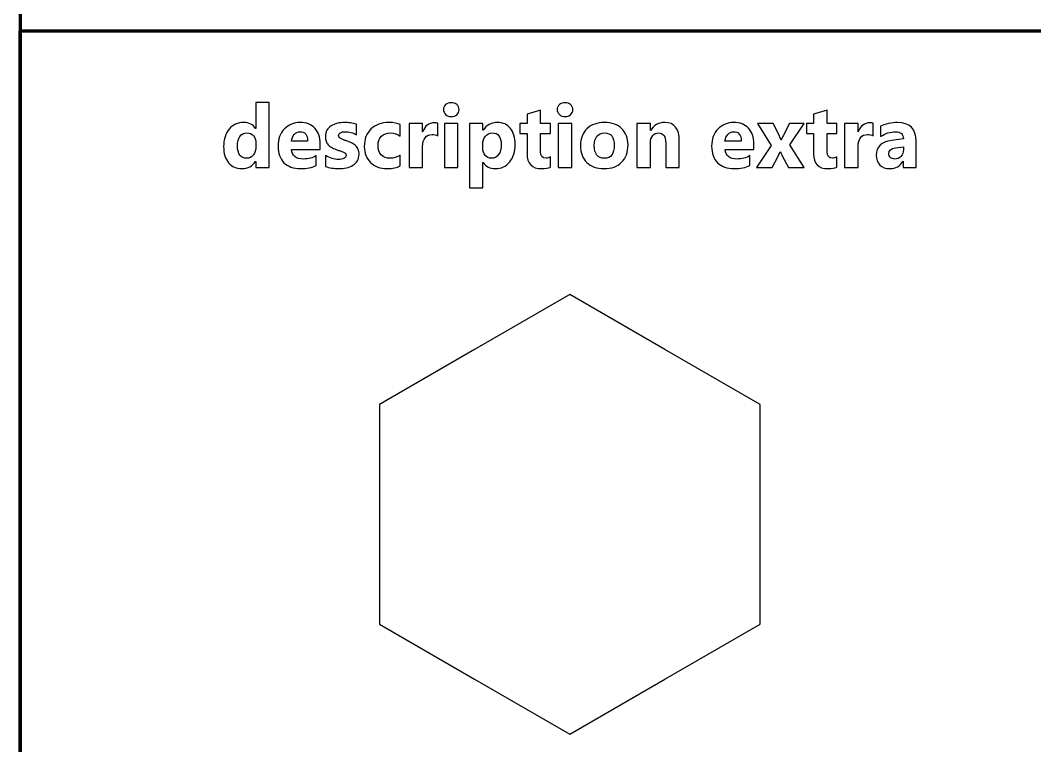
# Model space of a CAD drawing. Header units: centimetres. Extents: x -8 to 8, y -13.2 to 13.9.
# Drawn here: x -5.85 to -3.542, y -6.826 to -5.176 of the extents above; entities that cross this region are included whole.
import ezdxf

# ---------------------------------------------------------------- set-up
doc = ezdxf.new("R2010")
doc.units = ezdxf.units.CM
doc.header["$MEASUREMENT"] = 0
doc.layers.add('Layer 1', color=7, linetype='Continuous')

msp = doc.modelspace()

# ---------------------------------------------------------------- linework, layer by layer
at = {"layer": 'Layer 1', "lineweight": 100}
for points in [[(-5.85, -7.30005), (-5.85, -7.30005), (-5.85, 7.29995), (-5.85, 7.29995), (-5.85, 7.29995), (-5.85, 7.57609), (-5.62614, 7.79995), (-5.35, 7.79995), (-5.35, 7.79995), (-5.35, 7.79995), (5.35, 7.79995), (5.35, 7.79995), (5.35, 7.79995), (5.62614, 7.79995), (5.85, 7.57609), (5.85, 7.29995), (5.85, 7.29995), (5.85, 7.29995), (5.85, -7.30005), (5.85, -7.30005), (5.85, -7.30005), (5.85, -7.57619), (5.62614, -7.80005), (5.35, -7.80005), (5.35, -7.80005), (5.35, -7.80005), (-5.35, -7.80005), (-5.35, -7.80005), (-5.35, -7.80005), (-5.62614, -7.80005), (-5.85, -7.57619), (-5.85, -7.30005)], [(-5.85, -7.30005), (-5.85, -7.30005), (-5.85, 7.29995), (-5.85, 7.29995), (-5.85, 7.29995), (-5.85, 7.57609), (-5.62614, 7.79995), (-5.35, 7.79995), (-5.35, 7.79995), (-5.35, 7.79995), (2.95, 7.79995), (2.95, 7.79995), (2.95, 7.79995), (3.22614, 7.79995), (3.45, 7.57609), (3.45, 7.29995), (3.45, 7.29995), (3.45, 7.29995), (3.45, -7.30005), (3.45, -7.30005), (3.45, -7.30005), (3.45, -7.57619), (3.22614, -7.80005), (2.95, -7.80005), (2.95, -7.80005), (2.95, -7.80005), (-5.35, -7.80005), (-5.35, -7.80005), (-5.35, -7.80005), (-5.62614, -7.80005), (-5.85, -7.57619), (-5.85, -7.30005)], [(-3.45, -7.80005), (-3.45, -7.80005), (-3.45, -5.20005), (-3.45, -5.20005), (-3.45, -5.20005), (-3.45, -5.20005), (-3.95, -5.20005), (-3.95, -5.20005), (-3.95, -5.20005), (-3.95, -5.20005), (-5.35, -5.20005), (-5.35, -5.20005), (-5.35, -5.20005), (-5.35, -5.20005), (-5.85, -5.20005), (-5.85, -5.20005), (-5.85, -5.20005), (-5.85, -5.20005), (-5.85, -7.30005), (-5.85, -7.30005), (-5.85, -7.30005), (-5.85, -7.57619), (-5.62614, -7.80005), (-5.35, -7.80005), (-5.35, -7.80005), (-5.35, -7.80005), (-3.95, -7.80005), (-3.95, -7.80005), (-3.95, -7.80005), (-3.95, -7.80005), (-3.45, -7.80005), (-3.45, -7.80005)]]:
    msp.add_open_spline(points, degree=3, knots=[0, 0, 0, 0, 0.1111111, 0.1111111, 0.1111111, 0.1111111, 0.2222222, 0.2222222, 0.2222222, 0.2222222, 0.3333333, 0.3333333, 0.3333333, 0.3333333, 0.4444444, 0.4444444, 0.4444444, 0.4444444, 0.5555556, 0.5555556, 0.5555556, 0.5555556, 0.6666667, 0.6666667, 0.6666667, 0.6666667, 0.7777778, 0.7777778, 0.7777778, 0.7777778, 1, 1, 1, 1], dxfattribs=at)
at = {"layer": 'Layer 1', "color": 7}
for points, knots in [([(-5.28363, -5.5113), (-5.28363, -5.5113), (-5.31449, -5.5113), (-5.31449, -5.5113), (-5.31449, -5.5113), (-5.31449, -5.5113), (-5.31449, -5.49753), (-5.31449, -5.49753), (-5.31449, -5.49753), (-5.31449, -5.49753), (-5.31486, -5.49753), (-5.31486, -5.49753), (-5.31486, -5.49753), (-5.32189, -5.50833), (-5.33222, -5.51373), (-5.34582, -5.51373), (-5.34582, -5.51373), (-5.35832, -5.51373), (-5.36839, -5.50933), (-5.37599, -5.5005), (-5.37599, -5.5005), (-5.38362, -5.4917), (-5.38742, -5.47937), (-5.38742, -5.46354), (-5.38742, -5.46354), (-5.38742, -5.44701), (-5.38322, -5.43377), (-5.37482, -5.42381), (-5.37482, -5.42381), (-5.36642, -5.41384), (-5.35542, -5.40888), (-5.34182, -5.40888), (-5.34182, -5.40888), (-5.32892, -5.40888), (-5.31996, -5.41348), (-5.31486, -5.42274), (-5.31486, -5.42274), (-5.31486, -5.42274), (-5.31449, -5.42274), (-5.31449, -5.42274), (-5.31449, -5.42274), (-5.31449, -5.42274), (-5.31449, -5.36328), (-5.31449, -5.36328), (-5.31449, -5.36328), (-5.31449, -5.36328), (-5.28363, -5.36328), (-5.28363, -5.36328), (-5.28363, -5.36328), (-5.28363, -5.36328), (-5.28363, -5.5113), (-5.28363, -5.5113)], [0, 0, 0, 0, 0.0714286, 0.0714286, 0.0714286, 0.0714286, 0.1428571, 0.1428571, 0.1428571, 0.1428571, 0.2142857, 0.2142857, 0.2142857, 0.2142857, 0.2857143, 0.2857143, 0.2857143, 0.2857143, 0.3571429, 0.3571429, 0.3571429, 0.3571429, 0.4285714, 0.4285714, 0.4285714, 0.4285714, 0.5, 0.5, 0.5, 0.5, 0.5714286, 0.5714286, 0.5714286, 0.5714286, 0.6428571, 0.6428571, 0.6428571, 0.6428571, 0.7142857, 0.7142857, 0.7142857, 0.7142857, 0.7857143, 0.7857143, 0.7857143, 0.7857143, 0.8571429, 0.8571429, 0.8571429, 0.8571429, 1, 1, 1, 1]), ([(-4.8695, -5.39548), (-4.8747, -5.39548), (-4.87897, -5.39395), (-4.88227, -5.39085), (-4.88227, -5.39085), (-4.8856, -5.38775), (-4.88727, -5.38398), (-4.88727, -5.37948), (-4.88727, -5.37948), (-4.88727, -5.37485), (-4.8856, -5.37108), (-4.88227, -5.36815), (-4.88227, -5.36815), (-4.87897, -5.36521), (-4.8747, -5.36375), (-4.8695, -5.36375), (-4.8695, -5.36375), (-4.8642, -5.36375), (-4.85994, -5.36521), (-4.85664, -5.36815), (-4.85664, -5.36815), (-4.85337, -5.37108), (-4.8517, -5.37485), (-4.8517, -5.37948), (-4.8517, -5.37948), (-4.8517, -5.38415), (-4.85337, -5.38801), (-4.85664, -5.39101), (-4.85664, -5.39101), (-4.85994, -5.39398), (-4.8642, -5.39548), (-4.8695, -5.39548)], [0, 0, 0, 0, 0.1111111, 0.1111111, 0.1111111, 0.1111111, 0.2222222, 0.2222222, 0.2222222, 0.2222222, 0.3333333, 0.3333333, 0.3333333, 0.3333333, 0.4444444, 0.4444444, 0.4444444, 0.4444444, 0.5555556, 0.5555556, 0.5555556, 0.5555556, 0.6666667, 0.6666667, 0.6666667, 0.6666667, 0.7777778, 0.7777778, 0.7777778, 0.7777778, 1, 1, 1, 1]), ([(-4.61082, -5.39548), (-4.61602, -5.39548), (-4.62029, -5.39395), (-4.62359, -5.39085), (-4.62359, -5.39085), (-4.62692, -5.38775), (-4.62859, -5.38398), (-4.62859, -5.37948), (-4.62859, -5.37948), (-4.62859, -5.37485), (-4.62692, -5.37108), (-4.62359, -5.36815), (-4.62359, -5.36815), (-4.62029, -5.36521), (-4.61602, -5.36375), (-4.61082, -5.36375), (-4.61082, -5.36375), (-4.60552, -5.36375), (-4.60126, -5.36521), (-4.59796, -5.36815), (-4.59796, -5.36815), (-4.59469, -5.37108), (-4.59302, -5.37485), (-4.59302, -5.37948), (-4.59302, -5.37948), (-4.59302, -5.38415), (-4.59469, -5.38801), (-4.59796, -5.39101), (-4.59796, -5.39101), (-4.60126, -5.39398), (-4.60552, -5.39548), (-4.61082, -5.39548)], [0, 0, 0, 0, 0.1111111, 0.1111111, 0.1111111, 0.1111111, 0.2222222, 0.2222222, 0.2222222, 0.2222222, 0.3333333, 0.3333333, 0.3333333, 0.3333333, 0.4444444, 0.4444444, 0.4444444, 0.4444444, 0.5555556, 0.5555556, 0.5555556, 0.5555556, 0.6666667, 0.6666667, 0.6666667, 0.6666667, 0.7777778, 0.7777778, 0.7777778, 0.7777778, 1, 1, 1, 1]), ([(-4.64382, -5.51013), (-4.64839, -5.51253), (-4.65526, -5.51373), (-4.66442, -5.51373), (-4.66442, -5.51373), (-4.68615, -5.51373), (-4.69705, -5.50243), (-4.69705, -5.47987), (-4.69705, -5.47987), (-4.69705, -5.47987), (-4.69705, -5.43407), (-4.69705, -5.43407), (-4.69705, -5.43407), (-4.69705, -5.43407), (-4.71325, -5.43407), (-4.71325, -5.43407), (-4.71325, -5.43407), (-4.71325, -5.43407), (-4.71325, -5.41131), (-4.71325, -5.41131), (-4.71325, -5.41131), (-4.71325, -5.41131), (-4.69705, -5.41131), (-4.69705, -5.41131), (-4.69705, -5.41131), (-4.69705, -5.41131), (-4.69705, -5.38975), (-4.69705, -5.38975), (-4.69705, -5.38975), (-4.69705, -5.38975), (-4.66629, -5.38095), (-4.66629, -5.38095), (-4.66629, -5.38095), (-4.66629, -5.38095), (-4.66629, -5.41131), (-4.66629, -5.41131), (-4.66629, -5.41131), (-4.66629, -5.41131), (-4.64382, -5.41131), (-4.64382, -5.41131), (-4.64382, -5.41131), (-4.64382, -5.41131), (-4.64382, -5.43407), (-4.64382, -5.43407), (-4.64382, -5.43407), (-4.64382, -5.43407), (-4.66629, -5.43407), (-4.66629, -5.43407), (-4.66629, -5.43407), (-4.66629, -5.43407), (-4.66629, -5.4745), (-4.66629, -5.4745), (-4.66629, -5.4745), (-4.66629, -5.4849), (-4.66216, -5.4901), (-4.65389, -5.4901), (-4.65389, -5.4901), (-4.65062, -5.4901), (-4.64726, -5.48917), (-4.64382, -5.48727), (-4.64382, -5.48727), (-4.64382, -5.48727), (-4.64382, -5.51013), (-4.64382, -5.51013)], [0, 0, 0, 0, 0.0588235, 0.0588235, 0.0588235, 0.0588235, 0.1176471, 0.1176471, 0.1176471, 0.1176471, 0.1764706, 0.1764706, 0.1764706, 0.1764706, 0.2352941, 0.2352941, 0.2352941, 0.2352941, 0.2941176, 0.2941176, 0.2941176, 0.2941176, 0.3529412, 0.3529412, 0.3529412, 0.3529412, 0.4117647, 0.4117647, 0.4117647, 0.4117647, 0.4705882, 0.4705882, 0.4705882, 0.4705882, 0.5294118, 0.5294118, 0.5294118, 0.5294118, 0.5882353, 0.5882353, 0.5882353, 0.5882353, 0.6470588, 0.6470588, 0.6470588, 0.6470588, 0.7058824, 0.7058824, 0.7058824, 0.7058824, 0.7647059, 0.7647059, 0.7647059, 0.7647059, 0.8235294, 0.8235294, 0.8235294, 0.8235294, 0.8823529, 0.8823529, 0.8823529, 0.8823529, 1, 1, 1, 1]), ([(-3.99215, -5.51013), (-3.99672, -5.51253), (-4.00359, -5.51373), (-4.01275, -5.51373), (-4.01275, -5.51373), (-4.03448, -5.51373), (-4.04538, -5.50243), (-4.04538, -5.47987), (-4.04538, -5.47987), (-4.04538, -5.47987), (-4.04538, -5.43407), (-4.04538, -5.43407), (-4.04538, -5.43407), (-4.04538, -5.43407), (-4.06158, -5.43407), (-4.06158, -5.43407), (-4.06158, -5.43407), (-4.06158, -5.43407), (-4.06158, -5.41131), (-4.06158, -5.41131), (-4.06158, -5.41131), (-4.06158, -5.41131), (-4.04538, -5.41131), (-4.04538, -5.41131), (-4.04538, -5.41131), (-4.04538, -5.41131), (-4.04538, -5.38975), (-4.04538, -5.38975), (-4.04538, -5.38975), (-4.04538, -5.38975), (-4.01462, -5.38095), (-4.01462, -5.38095), (-4.01462, -5.38095), (-4.01462, -5.38095), (-4.01462, -5.41131), (-4.01462, -5.41131), (-4.01462, -5.41131), (-4.01462, -5.41131), (-3.99215, -5.41131), (-3.99215, -5.41131), (-3.99215, -5.41131), (-3.99215, -5.41131), (-3.99215, -5.43407), (-3.99215, -5.43407), (-3.99215, -5.43407), (-3.99215, -5.43407), (-4.01462, -5.43407), (-4.01462, -5.43407), (-4.01462, -5.43407), (-4.01462, -5.43407), (-4.01462, -5.4745), (-4.01462, -5.4745), (-4.01462, -5.4745), (-4.01462, -5.4849), (-4.01049, -5.4901), (-4.00222, -5.4901), (-4.00222, -5.4901), (-3.99895, -5.4901), (-3.99559, -5.48917), (-3.99215, -5.48727), (-3.99215, -5.48727), (-3.99215, -5.48727), (-3.99215, -5.51013), (-3.99215, -5.51013)], [0, 0, 0, 0, 0.0588235, 0.0588235, 0.0588235, 0.0588235, 0.1176471, 0.1176471, 0.1176471, 0.1176471, 0.1764706, 0.1764706, 0.1764706, 0.1764706, 0.2352941, 0.2352941, 0.2352941, 0.2352941, 0.2941176, 0.2941176, 0.2941176, 0.2941176, 0.3529412, 0.3529412, 0.3529412, 0.3529412, 0.4117647, 0.4117647, 0.4117647, 0.4117647, 0.4705882, 0.4705882, 0.4705882, 0.4705882, 0.5294118, 0.5294118, 0.5294118, 0.5294118, 0.5882353, 0.5882353, 0.5882353, 0.5882353, 0.6470588, 0.6470588, 0.6470588, 0.6470588, 0.7058824, 0.7058824, 0.7058824, 0.7058824, 0.7647059, 0.7647059, 0.7647059, 0.7647059, 0.8235294, 0.8235294, 0.8235294, 0.8235294, 0.8823529, 0.8823529, 0.8823529, 0.8823529, 1, 1, 1, 1]), ([(-5.16781, -5.4701), (-5.16781, -5.4701), (-5.23303, -5.4701), (-5.23303, -5.4701), (-5.23303, -5.4701), (-5.232, -5.4846), (-5.22283, -5.49187), (-5.2056, -5.49187), (-5.2056, -5.49187), (-5.1946, -5.49187), (-5.18494, -5.48927), (-5.17661, -5.48407), (-5.17661, -5.48407), (-5.17661, -5.48407), (-5.17661, -5.50633), (-5.17661, -5.50633), (-5.17661, -5.50633), (-5.18584, -5.51127), (-5.19784, -5.51373), (-5.21264, -5.51373), (-5.21264, -5.51373), (-5.22877, -5.51373), (-5.2413, -5.50927), (-5.25023, -5.5003), (-5.25023, -5.5003), (-5.25913, -5.49137), (-5.2636, -5.47887), (-5.2636, -5.46287), (-5.2636, -5.46287), (-5.2636, -5.44627), (-5.2588, -5.43311), (-5.24913, -5.42341), (-5.24913, -5.42341), (-5.2395, -5.41371), (-5.22767, -5.40888), (-5.2136, -5.40888), (-5.2136, -5.40888), (-5.19904, -5.40888), (-5.18774, -5.41321), (-5.17977, -5.42184), (-5.17977, -5.42184), (-5.17181, -5.43051), (-5.16781, -5.44227), (-5.16781, -5.45711), (-5.16781, -5.45711), (-5.16781, -5.45711), (-5.16781, -5.4701), (-5.16781, -5.4701)], [0, 0, 0, 0, 0.0769231, 0.0769231, 0.0769231, 0.0769231, 0.1538462, 0.1538462, 0.1538462, 0.1538462, 0.2307692, 0.2307692, 0.2307692, 0.2307692, 0.3076923, 0.3076923, 0.3076923, 0.3076923, 0.3846154, 0.3846154, 0.3846154, 0.3846154, 0.4615385, 0.4615385, 0.4615385, 0.4615385, 0.5384615, 0.5384615, 0.5384615, 0.5384615, 0.6153846, 0.6153846, 0.6153846, 0.6153846, 0.6923077, 0.6923077, 0.6923077, 0.6923077, 0.7692308, 0.7692308, 0.7692308, 0.7692308, 0.8461538, 0.8461538, 0.8461538, 0.8461538, 1, 1, 1, 1]), ([(-5.15601, -5.50867), (-5.15601, -5.50867), (-5.15601, -5.48367), (-5.15601, -5.48367), (-5.15601, -5.48367), (-5.15091, -5.48674), (-5.14584, -5.489), (-5.14081, -5.4905), (-5.14081, -5.4905), (-5.13578, -5.492), (-5.13101, -5.49274), (-5.12651, -5.49274), (-5.12651, -5.49274), (-5.12104, -5.49274), (-5.11671, -5.492), (-5.11358, -5.4905), (-5.11358, -5.4905), (-5.11041, -5.489), (-5.10885, -5.48674), (-5.10885, -5.48367), (-5.10885, -5.48367), (-5.10885, -5.4817), (-5.10955, -5.48007), (-5.11098, -5.47877), (-5.11098, -5.47877), (-5.11241, -5.47747), (-5.11424, -5.47634), (-5.11651, -5.47537), (-5.11651, -5.47537), (-5.11874, -5.4744), (-5.12121, -5.4735), (-5.12388, -5.47274), (-5.12388, -5.47274), (-5.12654, -5.47194), (-5.12911, -5.47107), (-5.13158, -5.4701), (-5.13158, -5.4701), (-5.13554, -5.4686), (-5.13904, -5.46697), (-5.14208, -5.46527), (-5.14208, -5.46527), (-5.14511, -5.46354), (-5.14764, -5.46154), (-5.14971, -5.45924), (-5.14971, -5.45924), (-5.15174, -5.45697), (-5.15331, -5.45434), (-5.15437, -5.45134), (-5.15437, -5.45134), (-5.15544, -5.44834), (-5.15601, -5.44481), (-5.15601, -5.44071), (-5.15601, -5.44071), (-5.15601, -5.43511), (-5.15477, -5.43027), (-5.15234, -5.42624), (-5.15234, -5.42624), (-5.14991, -5.42221), (-5.14664, -5.41891), (-5.14258, -5.41634), (-5.14258, -5.41634), (-5.13851, -5.41378), (-5.13384, -5.41188), (-5.12861, -5.41068), (-5.12861, -5.41068), (-5.12338, -5.40948), (-5.11791, -5.40888), (-5.11225, -5.40888), (-5.11225, -5.40888), (-5.10781, -5.40888), (-5.10335, -5.40921), (-5.09878, -5.40991), (-5.09878, -5.40991), (-5.09421, -5.41058), (-5.08971, -5.41158), (-5.08528, -5.41288), (-5.08528, -5.41288), (-5.08528, -5.41288), (-5.08528, -5.43671), (-5.08528, -5.43671), (-5.08528, -5.43671), (-5.08921, -5.43441), (-5.09338, -5.43271), (-5.09785, -5.43157), (-5.09785, -5.43157), (-5.10231, -5.43044), (-5.10668, -5.42987), (-5.11098, -5.42987), (-5.11098, -5.42987), (-5.11301, -5.42987), (-5.11491, -5.43004), (-5.11668, -5.43041), (-5.11668, -5.43041), (-5.11848, -5.43074), (-5.12008, -5.43127), (-5.12144, -5.43197), (-5.12144, -5.43197), (-5.12281, -5.43264), (-5.12388, -5.43351), (-5.12464, -5.43461), (-5.12464, -5.43461), (-5.12544, -5.43567), (-5.12581, -5.43691), (-5.12581, -5.43827), (-5.12581, -5.43827), (-5.12581, -5.44007), (-5.12524, -5.44164), (-5.12408, -5.44294), (-5.12408, -5.44294), (-5.12288, -5.44424), (-5.12138, -5.44537), (-5.11948, -5.44631), (-5.11948, -5.44631), (-5.11758, -5.44727), (-5.11548, -5.44811), (-5.11318, -5.44884), (-5.11318, -5.44884), (-5.11088, -5.44961), (-5.10858, -5.45037), (-5.10628, -5.45114), (-5.10628, -5.45114), (-5.10218, -5.45257), (-5.09848, -5.45414), (-5.09515, -5.45584), (-5.09515, -5.45584), (-5.09185, -5.45754), (-5.08898, -5.45951), (-5.08661, -5.4618), (-5.08661, -5.4618), (-5.08425, -5.46407), (-5.08241, -5.46674), (-5.08115, -5.4698), (-5.08115, -5.4698), (-5.07988, -5.47287), (-5.07925, -5.4765), (-5.07925, -5.48074), (-5.07925, -5.48074), (-5.07925, -5.48667), (-5.08051, -5.49174), (-5.08311, -5.49593), (-5.08311, -5.49593), (-5.08568, -5.50013), (-5.08908, -5.50353), (-5.09335, -5.50617), (-5.09335, -5.50617), (-5.09761, -5.5088), (-5.10255, -5.51073), (-5.10811, -5.51193), (-5.10811, -5.51193), (-5.11368, -5.51313), (-5.11944, -5.51373), (-5.12544, -5.51373), (-5.12544, -5.51373), (-5.13644, -5.51373), (-5.14661, -5.51203), (-5.15601, -5.50867)], [0, 0, 0, 0, 0.025, 0.025, 0.025, 0.025, 0.05, 0.05, 0.05, 0.05, 0.075, 0.075, 0.075, 0.075, 0.1, 0.1, 0.1, 0.1, 0.125, 0.125, 0.125, 0.125, 0.15, 0.15, 0.15, 0.15, 0.175, 0.175, 0.175, 0.175, 0.2, 0.2, 0.2, 0.2, 0.225, 0.225, 0.225, 0.225, 0.25, 0.25, 0.25, 0.25, 0.275, 0.275, 0.275, 0.275, 0.3, 0.3, 0.3, 0.3, 0.325, 0.325, 0.325, 0.325, 0.35, 0.35, 0.35, 0.35, 0.375, 0.375, 0.375, 0.375, 0.4, 0.4, 0.4, 0.4, 0.425, 0.425, 0.425, 0.425, 0.45, 0.45, 0.45, 0.45, 0.475, 0.475, 0.475, 0.475, 0.5, 0.5, 0.5, 0.5, 0.525, 0.525, 0.525, 0.525, 0.55, 0.55, 0.55, 0.55, 0.575, 0.575, 0.575, 0.575, 0.6, 0.6, 0.6, 0.6, 0.625, 0.625, 0.625, 0.625, 0.65, 0.65, 0.65, 0.65, 0.675, 0.675, 0.675, 0.675, 0.7, 0.7, 0.7, 0.7, 0.725, 0.725, 0.725, 0.725, 0.75, 0.75, 0.75, 0.75, 0.775, 0.775, 0.775, 0.775, 0.8, 0.8, 0.8, 0.8, 0.825, 0.825, 0.825, 0.825, 0.85, 0.85, 0.85, 0.85, 0.875, 0.875, 0.875, 0.875, 0.9, 0.9, 0.9, 0.9, 0.925, 0.925, 0.925, 0.925, 0.95, 0.95, 0.95, 0.95, 1, 1, 1, 1]), ([(-4.98569, -5.5077), (-4.99266, -5.51173), (-5.00272, -5.51373), (-5.01586, -5.51373), (-5.01586, -5.51373), (-5.03122, -5.51373), (-5.04365, -5.5091), (-5.05315, -5.49977), (-5.05315, -5.49977), (-5.06265, -5.49047), (-5.06742, -5.47847), (-5.06742, -5.46374), (-5.06742, -5.46374), (-5.06742, -5.44674), (-5.06232, -5.43337), (-5.05215, -5.42358), (-5.05215, -5.42358), (-5.04195, -5.41378), (-5.02832, -5.40888), (-5.01126, -5.40888), (-5.01126, -5.40888), (-4.99949, -5.40888), (-4.99096, -5.41044), (-4.98569, -5.41354), (-4.98569, -5.41354), (-4.98569, -5.41354), (-4.98569, -5.43974), (-4.98569, -5.43974), (-4.98569, -5.43974), (-4.99212, -5.43491), (-4.99932, -5.43251), (-5.00726, -5.43251), (-5.00726, -5.43251), (-5.01612, -5.43251), (-5.02312, -5.43507), (-5.02832, -5.44027), (-5.02832, -5.44027), (-5.03349, -5.44544), (-5.03609, -5.45257), (-5.03609, -5.4617), (-5.03609, -5.4617), (-5.03609, -5.47054), (-5.03359, -5.4775), (-5.02865, -5.48254), (-5.02865, -5.48254), (-5.02372, -5.4876), (-5.01689, -5.4901), (-5.00826, -5.4901), (-5.00826, -5.4901), (-5.00056, -5.4901), (-4.99306, -5.4877), (-4.98569, -5.48287), (-4.98569, -5.48287), (-4.98569, -5.48287), (-4.98569, -5.5077), (-4.98569, -5.5077)], [0, 0, 0, 0, 0.0666667, 0.0666667, 0.0666667, 0.0666667, 0.1333333, 0.1333333, 0.1333333, 0.1333333, 0.2, 0.2, 0.2, 0.2, 0.2666667, 0.2666667, 0.2666667, 0.2666667, 0.3333333, 0.3333333, 0.3333333, 0.3333333, 0.4, 0.4, 0.4, 0.4, 0.4666667, 0.4666667, 0.4666667, 0.4666667, 0.5333333, 0.5333333, 0.5333333, 0.5333333, 0.6, 0.6, 0.6, 0.6, 0.6666667, 0.6666667, 0.6666667, 0.6666667, 0.7333333, 0.7333333, 0.7333333, 0.7333333, 0.8, 0.8, 0.8, 0.8, 0.8666667, 0.8666667, 0.8666667, 0.8666667, 1, 1, 1, 1]), ([(-4.90023, -5.43914), (-4.90397, -5.43711), (-4.9083, -5.43611), (-4.91323, -5.43611), (-4.91323, -5.43611), (-4.91993, -5.43611), (-4.92517, -5.43857), (-4.92896, -5.44347), (-4.92896, -5.44347), (-4.93273, -5.44841), (-4.93463, -5.45507), (-4.93463, -5.46354), (-4.93463, -5.46354), (-4.93463, -5.46354), (-4.93463, -5.5113), (-4.93463, -5.5113), (-4.93463, -5.5113), (-4.93463, -5.5113), (-4.96546, -5.5113), (-4.96546, -5.5113), (-4.96546, -5.5113), (-4.96546, -5.5113), (-4.96546, -5.41131), (-4.96546, -5.41131), (-4.96546, -5.41131), (-4.96546, -5.41131), (-4.93463, -5.41131), (-4.93463, -5.41131), (-4.93463, -5.41131), (-4.93463, -5.41131), (-4.93463, -5.42987), (-4.93463, -5.42987), (-4.93463, -5.42987), (-4.93463, -5.42987), (-4.93423, -5.42987), (-4.93423, -5.42987), (-4.93423, -5.42987), (-4.92933, -5.41631), (-4.92057, -5.40954), (-4.90787, -5.40954), (-4.90787, -5.40954), (-4.9046, -5.40954), (-4.90207, -5.40994), (-4.90023, -5.41071), (-4.90023, -5.41071), (-4.90023, -5.41071), (-4.90023, -5.43914), (-4.90023, -5.43914)], [0, 0, 0, 0, 0.0769231, 0.0769231, 0.0769231, 0.0769231, 0.1538462, 0.1538462, 0.1538462, 0.1538462, 0.2307692, 0.2307692, 0.2307692, 0.2307692, 0.3076923, 0.3076923, 0.3076923, 0.3076923, 0.3846154, 0.3846154, 0.3846154, 0.3846154, 0.4615385, 0.4615385, 0.4615385, 0.4615385, 0.5384615, 0.5384615, 0.5384615, 0.5384615, 0.6153846, 0.6153846, 0.6153846, 0.6153846, 0.6923077, 0.6923077, 0.6923077, 0.6923077, 0.7692308, 0.7692308, 0.7692308, 0.7692308, 0.8461538, 0.8461538, 0.8461538, 0.8461538, 1, 1, 1, 1]), ([(-4.85427, -5.5113), (-4.85427, -5.5113), (-4.8851, -5.5113), (-4.8851, -5.5113), (-4.8851, -5.5113), (-4.8851, -5.5113), (-4.8851, -5.41131), (-4.8851, -5.41131), (-4.8851, -5.41131), (-4.8851, -5.41131), (-4.85427, -5.41131), (-4.85427, -5.41131), (-4.85427, -5.41131), (-4.85427, -5.41131), (-4.85427, -5.5113), (-4.85427, -5.5113)], [0, 0, 0, 0, 0.2, 0.2, 0.2, 0.2, 0.4, 0.4, 0.4, 0.4, 0.6, 0.6, 0.6, 0.6, 1, 1, 1, 1]), ([(-4.79704, -5.49967), (-4.79704, -5.49967), (-4.79744, -5.49967), (-4.79744, -5.49967), (-4.79744, -5.49967), (-4.79744, -5.49967), (-4.79744, -5.5573), (-4.79744, -5.5573), (-4.79744, -5.5573), (-4.79744, -5.5573), (-4.82827, -5.5573), (-4.82827, -5.5573), (-4.82827, -5.5573), (-4.82827, -5.5573), (-4.82827, -5.41131), (-4.82827, -5.41131), (-4.82827, -5.41131), (-4.82827, -5.41131), (-4.79744, -5.41131), (-4.79744, -5.41131), (-4.79744, -5.41131), (-4.79744, -5.41131), (-4.79744, -5.42634), (-4.79744, -5.42634), (-4.79744, -5.42634), (-4.79744, -5.42634), (-4.79704, -5.42634), (-4.79704, -5.42634), (-4.79704, -5.42634), (-4.78941, -5.41471), (-4.77871, -5.40888), (-4.76491, -5.40888), (-4.76491, -5.40888), (-4.75195, -5.40888), (-4.74195, -5.41331), (-4.73488, -5.42221), (-4.73488, -5.42221), (-4.72781, -5.43107), (-4.72428, -5.44317), (-4.72428, -5.45847), (-4.72428, -5.45847), (-4.72428, -5.47514), (-4.72841, -5.4885), (-4.73665, -5.4986), (-4.73665, -5.4986), (-4.74488, -5.5087), (-4.75585, -5.51373), (-4.76951, -5.51373), (-4.76951, -5.51373), (-4.78154, -5.51373), (-4.79071, -5.50907), (-4.79704, -5.49967)], [0, 0, 0, 0, 0.0714286, 0.0714286, 0.0714286, 0.0714286, 0.1428571, 0.1428571, 0.1428571, 0.1428571, 0.2142857, 0.2142857, 0.2142857, 0.2142857, 0.2857143, 0.2857143, 0.2857143, 0.2857143, 0.3571429, 0.3571429, 0.3571429, 0.3571429, 0.4285714, 0.4285714, 0.4285714, 0.4285714, 0.5, 0.5, 0.5, 0.5, 0.5714286, 0.5714286, 0.5714286, 0.5714286, 0.6428571, 0.6428571, 0.6428571, 0.6428571, 0.7142857, 0.7142857, 0.7142857, 0.7142857, 0.7857143, 0.7857143, 0.7857143, 0.7857143, 0.8571429, 0.8571429, 0.8571429, 0.8571429, 1, 1, 1, 1]), ([(-4.59559, -5.5113), (-4.59559, -5.5113), (-4.62642, -5.5113), (-4.62642, -5.5113), (-4.62642, -5.5113), (-4.62642, -5.5113), (-4.62642, -5.41131), (-4.62642, -5.41131), (-4.62642, -5.41131), (-4.62642, -5.41131), (-4.59559, -5.41131), (-4.59559, -5.41131), (-4.59559, -5.41131), (-4.59559, -5.41131), (-4.59559, -5.5113), (-4.59559, -5.5113)], [0, 0, 0, 0, 0.2, 0.2, 0.2, 0.2, 0.4, 0.4, 0.4, 0.4, 0.6, 0.6, 0.6, 0.6, 1, 1, 1, 1]), ([(-4.52196, -5.51373), (-4.53863, -5.51373), (-4.55173, -5.50907), (-4.56126, -5.49973), (-4.56126, -5.49973), (-4.57079, -5.4904), (-4.57556, -5.4777), (-4.57556, -5.4617), (-4.57556, -5.4617), (-4.57556, -5.44517), (-4.57062, -5.43221), (-4.56073, -5.42288), (-4.56073, -5.42288), (-4.55083, -5.41354), (-4.53743, -5.40888), (-4.5206, -5.40888), (-4.5206, -5.40888), (-4.504, -5.40888), (-4.49097, -5.41354), (-4.48153, -5.42288), (-4.48153, -5.42288), (-4.4721, -5.43221), (-4.46737, -5.44457), (-4.46737, -5.45994), (-4.46737, -5.45994), (-4.46737, -5.47654), (-4.47223, -5.48967), (-4.48197, -5.4993), (-4.48197, -5.4993), (-4.4917, -5.50893), (-4.50503, -5.51373), (-4.52196, -5.51373)], [0, 0, 0, 0, 0.1111111, 0.1111111, 0.1111111, 0.1111111, 0.2222222, 0.2222222, 0.2222222, 0.2222222, 0.3333333, 0.3333333, 0.3333333, 0.3333333, 0.4444444, 0.4444444, 0.4444444, 0.4444444, 0.5555556, 0.5555556, 0.5555556, 0.5555556, 0.6666667, 0.6666667, 0.6666667, 0.6666667, 0.7777778, 0.7777778, 0.7777778, 0.7777778, 1, 1, 1, 1]), ([(-4.35078, -5.5113), (-4.35078, -5.5113), (-4.38155, -5.5113), (-4.38155, -5.5113), (-4.38155, -5.5113), (-4.38155, -5.5113), (-4.38155, -5.45574), (-4.38155, -5.45574), (-4.38155, -5.45574), (-4.38155, -5.44024), (-4.38708, -5.43251), (-4.39815, -5.43251), (-4.39815, -5.43251), (-4.40348, -5.43251), (-4.40788, -5.43454), (-4.41131, -5.43864), (-4.41131, -5.43864), (-4.41478, -5.44274), (-4.41651, -5.44797), (-4.41651, -5.45427), (-4.41651, -5.45427), (-4.41651, -5.45427), (-4.41651, -5.5113), (-4.41651, -5.5113), (-4.41651, -5.5113), (-4.41651, -5.5113), (-4.44734, -5.5113), (-4.44734, -5.5113), (-4.44734, -5.5113), (-4.44734, -5.5113), (-4.44734, -5.41131), (-4.44734, -5.41131), (-4.44734, -5.41131), (-4.44734, -5.41131), (-4.41651, -5.41131), (-4.41651, -5.41131), (-4.41651, -5.41131), (-4.41651, -5.41131), (-4.41651, -5.42714), (-4.41651, -5.42714), (-4.41651, -5.42714), (-4.41651, -5.42714), (-4.41611, -5.42714), (-4.41611, -5.42714), (-4.41611, -5.42714), (-4.40875, -5.41494), (-4.39805, -5.40888), (-4.38398, -5.40888), (-4.38398, -5.40888), (-4.36185, -5.40888), (-4.35078, -5.42261), (-4.35078, -5.45007), (-4.35078, -5.45007), (-4.35078, -5.45007), (-4.35078, -5.5113), (-4.35078, -5.5113)], [0, 0, 0, 0, 0.0666667, 0.0666667, 0.0666667, 0.0666667, 0.1333333, 0.1333333, 0.1333333, 0.1333333, 0.2, 0.2, 0.2, 0.2, 0.2666667, 0.2666667, 0.2666667, 0.2666667, 0.3333333, 0.3333333, 0.3333333, 0.3333333, 0.4, 0.4, 0.4, 0.4, 0.4666667, 0.4666667, 0.4666667, 0.4666667, 0.5333333, 0.5333333, 0.5333333, 0.5333333, 0.6, 0.6, 0.6, 0.6, 0.6666667, 0.6666667, 0.6666667, 0.6666667, 0.7333333, 0.7333333, 0.7333333, 0.7333333, 0.8, 0.8, 0.8, 0.8, 0.8666667, 0.8666667, 0.8666667, 0.8666667, 1, 1, 1, 1]), ([(-4.18137, -5.4701), (-4.18137, -5.4701), (-4.24659, -5.4701), (-4.24659, -5.4701), (-4.24659, -5.4701), (-4.24556, -5.4846), (-4.23639, -5.49187), (-4.21916, -5.49187), (-4.21916, -5.49187), (-4.20816, -5.49187), (-4.1985, -5.48927), (-4.19017, -5.48407), (-4.19017, -5.48407), (-4.19017, -5.48407), (-4.19017, -5.50633), (-4.19017, -5.50633), (-4.19017, -5.50633), (-4.1994, -5.51127), (-4.2114, -5.51373), (-4.2262, -5.51373), (-4.2262, -5.51373), (-4.24233, -5.51373), (-4.25486, -5.50927), (-4.26379, -5.5003), (-4.26379, -5.5003), (-4.27269, -5.49137), (-4.27716, -5.47887), (-4.27716, -5.46287), (-4.27716, -5.46287), (-4.27716, -5.44627), (-4.27236, -5.43311), (-4.26269, -5.42341), (-4.26269, -5.42341), (-4.25306, -5.41371), (-4.24123, -5.40888), (-4.22716, -5.40888), (-4.22716, -5.40888), (-4.2126, -5.40888), (-4.2013, -5.41321), (-4.19333, -5.42184), (-4.19333, -5.42184), (-4.18537, -5.43051), (-4.18137, -5.44227), (-4.18137, -5.45711), (-4.18137, -5.45711), (-4.18137, -5.45711), (-4.18137, -5.4701), (-4.18137, -5.4701)], [0, 0, 0, 0, 0.0769231, 0.0769231, 0.0769231, 0.0769231, 0.1538462, 0.1538462, 0.1538462, 0.1538462, 0.2307692, 0.2307692, 0.2307692, 0.2307692, 0.3076923, 0.3076923, 0.3076923, 0.3076923, 0.3846154, 0.3846154, 0.3846154, 0.3846154, 0.4615385, 0.4615385, 0.4615385, 0.4615385, 0.5384615, 0.5384615, 0.5384615, 0.5384615, 0.6153846, 0.6153846, 0.6153846, 0.6153846, 0.6923077, 0.6923077, 0.6923077, 0.6923077, 0.7692308, 0.7692308, 0.7692308, 0.7692308, 0.8461538, 0.8461538, 0.8461538, 0.8461538, 1, 1, 1, 1]), ([(-4.06644, -5.41131), (-4.06644, -5.41131), (-4.09944, -5.45974), (-4.09944, -5.45974), (-4.09944, -5.45974), (-4.09944, -5.45974), (-4.06664, -5.5113), (-4.06664, -5.5113), (-4.06664, -5.5113), (-4.06664, -5.5113), (-4.10217, -5.5113), (-4.10217, -5.5113), (-4.10217, -5.5113), (-4.10217, -5.5113), (-4.11664, -5.48434), (-4.11664, -5.48434), (-4.11664, -5.48434), (-4.11781, -5.4822), (-4.11921, -5.47917), (-4.12084, -5.47527), (-4.12084, -5.47527), (-4.12084, -5.47527), (-4.12121, -5.47527), (-4.12121, -5.47527), (-4.12121, -5.47527), (-4.12221, -5.478), (-4.12354, -5.48094), (-4.12524, -5.48407), (-4.12524, -5.48407), (-4.12524, -5.48407), (-4.13977, -5.5113), (-4.13977, -5.5113), (-4.13977, -5.5113), (-4.13977, -5.5113), (-4.17523, -5.5113), (-4.17523, -5.5113), (-4.17523, -5.5113), (-4.17523, -5.5113), (-4.14144, -5.4615), (-4.14144, -5.4615), (-4.14144, -5.4615), (-4.14144, -5.4615), (-4.17317, -5.41131), (-4.17317, -5.41131), (-4.17317, -5.41131), (-4.17317, -5.41131), (-4.13744, -5.41131), (-4.13744, -5.41131), (-4.13744, -5.41131), (-4.13744, -5.41131), (-4.12317, -5.43934), (-4.12317, -5.43934), (-4.12317, -5.43934), (-4.12127, -5.44304), (-4.11994, -5.44617), (-4.11917, -5.44871), (-4.11917, -5.44871), (-4.11917, -5.44871), (-4.11877, -5.44871), (-4.11877, -5.44871), (-4.11877, -5.44871), (-4.11774, -5.44564), (-4.11634, -5.44247), (-4.11457, -5.43914), (-4.11457, -5.43914), (-4.11457, -5.43914), (-4.10004, -5.41131), (-4.10004, -5.41131), (-4.10004, -5.41131), (-4.10004, -5.41131), (-4.06644, -5.41131), (-4.06644, -5.41131)], [0, 0, 0, 0, 0.0526316, 0.0526316, 0.0526316, 0.0526316, 0.1052632, 0.1052632, 0.1052632, 0.1052632, 0.1578947, 0.1578947, 0.1578947, 0.1578947, 0.2105263, 0.2105263, 0.2105263, 0.2105263, 0.2631579, 0.2631579, 0.2631579, 0.2631579, 0.3157895, 0.3157895, 0.3157895, 0.3157895, 0.3684211, 0.3684211, 0.3684211, 0.3684211, 0.4210526, 0.4210526, 0.4210526, 0.4210526, 0.4736842, 0.4736842, 0.4736842, 0.4736842, 0.5263158, 0.5263158, 0.5263158, 0.5263158, 0.5789474, 0.5789474, 0.5789474, 0.5789474, 0.6315789, 0.6315789, 0.6315789, 0.6315789, 0.6842105, 0.6842105, 0.6842105, 0.6842105, 0.7368421, 0.7368421, 0.7368421, 0.7368421, 0.7894737, 0.7894737, 0.7894737, 0.7894737, 0.8421053, 0.8421053, 0.8421053, 0.8421053, 0.8947368, 0.8947368, 0.8947368, 0.8947368, 1, 1, 1, 1]), ([(-3.90952, -5.43914), (-3.91326, -5.43711), (-3.91759, -5.43611), (-3.92252, -5.43611), (-3.92252, -5.43611), (-3.92922, -5.43611), (-3.93446, -5.43857), (-3.93825, -5.44347), (-3.93825, -5.44347), (-3.94202, -5.44841), (-3.94392, -5.45507), (-3.94392, -5.46354), (-3.94392, -5.46354), (-3.94392, -5.46354), (-3.94392, -5.5113), (-3.94392, -5.5113), (-3.94392, -5.5113), (-3.94392, -5.5113), (-3.97475, -5.5113), (-3.97475, -5.5113), (-3.97475, -5.5113), (-3.97475, -5.5113), (-3.97475, -5.41131), (-3.97475, -5.41131), (-3.97475, -5.41131), (-3.97475, -5.41131), (-3.94392, -5.41131), (-3.94392, -5.41131), (-3.94392, -5.41131), (-3.94392, -5.41131), (-3.94392, -5.42987), (-3.94392, -5.42987), (-3.94392, -5.42987), (-3.94392, -5.42987), (-3.94352, -5.42987), (-3.94352, -5.42987), (-3.94352, -5.42987), (-3.93862, -5.41631), (-3.92986, -5.40954), (-3.91716, -5.40954), (-3.91716, -5.40954), (-3.91389, -5.40954), (-3.91136, -5.40994), (-3.90952, -5.41071), (-3.90952, -5.41071), (-3.90952, -5.41071), (-3.90952, -5.43914), (-3.90952, -5.43914)], [0, 0, 0, 0, 0.0769231, 0.0769231, 0.0769231, 0.0769231, 0.1538462, 0.1538462, 0.1538462, 0.1538462, 0.2307692, 0.2307692, 0.2307692, 0.2307692, 0.3076923, 0.3076923, 0.3076923, 0.3076923, 0.3846154, 0.3846154, 0.3846154, 0.3846154, 0.4615385, 0.4615385, 0.4615385, 0.4615385, 0.5384615, 0.5384615, 0.5384615, 0.5384615, 0.6153846, 0.6153846, 0.6153846, 0.6153846, 0.6923077, 0.6923077, 0.6923077, 0.6923077, 0.7692308, 0.7692308, 0.7692308, 0.7692308, 0.8461538, 0.8461538, 0.8461538, 0.8461538, 1, 1, 1, 1]), ([(-3.81197, -5.5113), (-3.81197, -5.5113), (-3.84117, -5.5113), (-3.84117, -5.5113), (-3.84117, -5.5113), (-3.84117, -5.5113), (-3.84117, -5.49693), (-3.84117, -5.49693), (-3.84117, -5.49693), (-3.84117, -5.49693), (-3.84157, -5.49693), (-3.84157, -5.49693), (-3.84157, -5.49693), (-3.84827, -5.50813), (-3.8582, -5.51373), (-3.87136, -5.51373), (-3.87136, -5.51373), (-3.88106, -5.51373), (-3.8887, -5.511), (-3.89426, -5.5055), (-3.89426, -5.5055), (-3.89983, -5.5), (-3.90259, -5.49264), (-3.90259, -5.48347), (-3.90259, -5.48347), (-3.90259, -5.46407), (-3.8911, -5.45287), (-3.86813, -5.44987), (-3.86813, -5.44987), (-3.86813, -5.44987), (-3.84097, -5.44627), (-3.84097, -5.44627), (-3.84097, -5.44627), (-3.84097, -5.43534), (-3.8469, -5.42987), (-3.85876, -5.42987), (-3.85876, -5.42987), (-3.87066, -5.42987), (-3.882, -5.43341), (-3.89273, -5.44051), (-3.89273, -5.44051), (-3.89273, -5.44051), (-3.89273, -5.41728), (-3.89273, -5.41728), (-3.89273, -5.41728), (-3.88843, -5.41504), (-3.88256, -5.41311), (-3.8751, -5.41141), (-3.8751, -5.41141), (-3.86766, -5.40971), (-3.86086, -5.40888), (-3.85473, -5.40888), (-3.85473, -5.40888), (-3.82623, -5.40888), (-3.81197, -5.42311), (-3.81197, -5.45154), (-3.81197, -5.45154), (-3.81197, -5.45154), (-3.81197, -5.5113), (-3.81197, -5.5113)], [0, 0, 0, 0, 0.0625, 0.0625, 0.0625, 0.0625, 0.125, 0.125, 0.125, 0.125, 0.1875, 0.1875, 0.1875, 0.1875, 0.25, 0.25, 0.25, 0.25, 0.3125, 0.3125, 0.3125, 0.3125, 0.375, 0.375, 0.375, 0.375, 0.4375, 0.4375, 0.4375, 0.4375, 0.5, 0.5, 0.5, 0.5, 0.5625, 0.5625, 0.5625, 0.5625, 0.625, 0.625, 0.625, 0.625, 0.6875, 0.6875, 0.6875, 0.6875, 0.75, 0.75, 0.75, 0.75, 0.8125, 0.8125, 0.8125, 0.8125, 0.875, 0.875, 0.875, 0.875, 1, 1, 1, 1]), ([(-5.31389, -5.46267), (-5.31389, -5.46267), (-5.31389, -5.45514), (-5.31389, -5.45514), (-5.31389, -5.45514), (-5.31389, -5.44864), (-5.31579, -5.44324), (-5.31956, -5.43894), (-5.31956, -5.43894), (-5.32332, -5.43464), (-5.32826, -5.43251), (-5.33429, -5.43251), (-5.33429, -5.43251), (-5.34112, -5.43251), (-5.34649, -5.43517), (-5.35032, -5.44054), (-5.35032, -5.44054), (-5.35415, -5.44594), (-5.35609, -5.45331), (-5.35609, -5.46267), (-5.35609, -5.46267), (-5.35609, -5.47147), (-5.35422, -5.47824), (-5.35052, -5.48297), (-5.35052, -5.48297), (-5.34679, -5.48774), (-5.34166, -5.4901), (-5.33509, -5.4901), (-5.33509, -5.4901), (-5.32882, -5.4901), (-5.32372, -5.4876), (-5.31979, -5.4826), (-5.31979, -5.4826), (-5.31586, -5.47757), (-5.31389, -5.47094), (-5.31389, -5.46267)], [0, 0, 0, 0, 0.1, 0.1, 0.1, 0.1, 0.2, 0.2, 0.2, 0.2, 0.3, 0.3, 0.3, 0.3, 0.4, 0.4, 0.4, 0.4, 0.5, 0.5, 0.5, 0.5, 0.6, 0.6, 0.6, 0.6, 0.7, 0.7, 0.7, 0.7, 0.8, 0.8, 0.8, 0.8, 1, 1, 1, 1]), ([(-5.1964, -5.45114), (-5.1964, -5.43684), (-5.2022, -5.42967), (-5.2138, -5.42967), (-5.2138, -5.42967), (-5.21874, -5.42967), (-5.22303, -5.43171), (-5.22663, -5.43581), (-5.22663, -5.43581), (-5.23027, -5.43991), (-5.23243, -5.44504), (-5.23323, -5.45114), (-5.23323, -5.45114), (-5.23323, -5.45114), (-5.1964, -5.45114), (-5.1964, -5.45114)], [0, 0, 0, 0, 0.2, 0.2, 0.2, 0.2, 0.4, 0.4, 0.4, 0.4, 0.6, 0.6, 0.6, 0.6, 1, 1, 1, 1]), ([(-4.79791, -5.45867), (-4.79791, -5.45867), (-4.79791, -5.46667), (-4.79791, -5.46667), (-4.79791, -5.46667), (-4.79791, -5.47357), (-4.79611, -5.4792), (-4.79244, -5.48357), (-4.79244, -5.48357), (-4.78881, -5.48794), (-4.78401, -5.4901), (-4.77808, -5.4901), (-4.77808, -5.4901), (-4.77108, -5.4901), (-4.76561, -5.4874), (-4.76174, -5.48197), (-4.76174, -5.48197), (-4.75788, -5.47654), (-4.75591, -5.46884), (-4.75591, -5.45887), (-4.75591, -5.45887), (-4.75591, -5.44127), (-4.76274, -5.43251), (-4.77644, -5.43251), (-4.77644, -5.43251), (-4.78274, -5.43251), (-4.78791, -5.43487), (-4.79191, -5.43967), (-4.79191, -5.43967), (-4.79591, -5.44447), (-4.79791, -5.45081), (-4.79791, -5.45867)], [0, 0, 0, 0, 0.1111111, 0.1111111, 0.1111111, 0.1111111, 0.2222222, 0.2222222, 0.2222222, 0.2222222, 0.3333333, 0.3333333, 0.3333333, 0.3333333, 0.4444444, 0.4444444, 0.4444444, 0.4444444, 0.5555556, 0.5555556, 0.5555556, 0.5555556, 0.6666667, 0.6666667, 0.6666667, 0.6666667, 0.7777778, 0.7777778, 0.7777778, 0.7777778, 1, 1, 1, 1]), ([(-4.52116, -5.43251), (-4.52846, -5.43251), (-4.53413, -5.43501), (-4.53816, -5.44001), (-4.53816, -5.44001), (-4.54219, -5.44504), (-4.54423, -5.45214), (-4.54423, -5.4613), (-4.54423, -5.4613), (-4.54423, -5.4805), (-4.53646, -5.4901), (-4.52096, -5.4901), (-4.52096, -5.4901), (-4.5062, -5.4901), (-4.4988, -5.48024), (-4.4988, -5.46054), (-4.4988, -5.46054), (-4.4988, -5.44184), (-4.50626, -5.43251), (-4.52116, -5.43251)], [0, 0, 0, 0, 0.1666667, 0.1666667, 0.1666667, 0.1666667, 0.3333333, 0.3333333, 0.3333333, 0.3333333, 0.5, 0.5, 0.5, 0.5, 0.6666667, 0.6666667, 0.6666667, 0.6666667, 1, 1, 1, 1]), ([(-4.20996, -5.45114), (-4.20996, -5.43684), (-4.21576, -5.42967), (-4.22736, -5.42967), (-4.22736, -5.42967), (-4.2323, -5.42967), (-4.23659, -5.43171), (-4.24019, -5.43581), (-4.24019, -5.43581), (-4.24383, -5.43991), (-4.24599, -5.44504), (-4.24679, -5.45114), (-4.24679, -5.45114), (-4.24679, -5.45114), (-4.20996, -5.45114), (-4.20996, -5.45114)], [0, 0, 0, 0, 0.2, 0.2, 0.2, 0.2, 0.4, 0.4, 0.4, 0.4, 0.6, 0.6, 0.6, 0.6, 1, 1, 1, 1]), ([(-3.84097, -5.47067), (-3.84097, -5.47067), (-3.84097, -5.46394), (-3.84097, -5.46394), (-3.84097, -5.46394), (-3.84097, -5.46394), (-3.85913, -5.46627), (-3.85913, -5.46627), (-3.85913, -5.46627), (-3.86916, -5.46757), (-3.87416, -5.4721), (-3.87416, -5.47987), (-3.87416, -5.47987), (-3.87416, -5.48337), (-3.87296, -5.48627), (-3.87053, -5.4885), (-3.87053, -5.4885), (-3.86806, -5.49074), (-3.86476, -5.49187), (-3.8606, -5.49187), (-3.8606, -5.49187), (-3.8548, -5.49187), (-3.8501, -5.48987), (-3.84643, -5.48587), (-3.84643, -5.48587), (-3.8428, -5.48187), (-3.84097, -5.4768), (-3.84097, -5.47067)], [0, 0, 0, 0, 0.125, 0.125, 0.125, 0.125, 0.25, 0.25, 0.25, 0.25, 0.375, 0.375, 0.375, 0.375, 0.5, 0.5, 0.5, 0.5, 0.625, 0.625, 0.625, 0.625, 0.75, 0.75, 0.75, 0.75, 1, 1, 1, 1]), ([(-4.6, -5.80006), (-4.6, -5.80006), (-4.38349, -5.92504), (-4.38349, -5.92504), (-4.38349, -5.92504), (-4.38349, -5.92504), (-4.16698, -6.05006), (-4.16698, -6.05006), (-4.16698, -6.05006), (-4.16698, -6.05006), (-4.16698, -6.30006), (-4.16698, -6.30006), (-4.16698, -6.30006), (-4.16698, -6.30006), (-4.16698, -6.55006), (-4.16698, -6.55006), (-4.16698, -6.55006), (-4.16698, -6.55006), (-4.38349, -6.67508), (-4.38349, -6.67508), (-4.38349, -6.67508), (-4.38349, -6.67508), (-4.6, -6.80006), (-4.6, -6.80006), (-4.6, -6.80006), (-4.6, -6.80006), (-4.81651, -6.67508), (-4.81651, -6.67508), (-4.81651, -6.67508), (-4.81651, -6.67508), (-5.03302, -6.55006), (-5.03302, -6.55006), (-5.03302, -6.55006), (-5.03302, -6.55006), (-5.03302, -6.30006), (-5.03302, -6.30006), (-5.03302, -6.30006), (-5.03302, -6.30006), (-5.03302, -6.05006), (-5.03302, -6.05006), (-5.03302, -6.05006), (-5.03302, -6.05006), (-4.81651, -5.92504), (-4.81651, -5.92504), (-4.81651, -5.92504), (-4.81651, -5.92504), (-4.6, -5.80006), (-4.6, -5.80006)], [0, 0, 0, 0, 0.0769231, 0.0769231, 0.0769231, 0.0769231, 0.1538462, 0.1538462, 0.1538462, 0.1538462, 0.2307692, 0.2307692, 0.2307692, 0.2307692, 0.3076923, 0.3076923, 0.3076923, 0.3076923, 0.3846154, 0.3846154, 0.3846154, 0.3846154, 0.4615385, 0.4615385, 0.4615385, 0.4615385, 0.5384615, 0.5384615, 0.5384615, 0.5384615, 0.6153846, 0.6153846, 0.6153846, 0.6153846, 0.6923077, 0.6923077, 0.6923077, 0.6923077, 0.7692308, 0.7692308, 0.7692308, 0.7692308, 0.8461538, 0.8461538, 0.8461538, 0.8461538, 1, 1, 1, 1])]:
    msp.add_open_spline(points, degree=3, knots=knots, dxfattribs=at)

doc.saveas('drawing.dxf')
